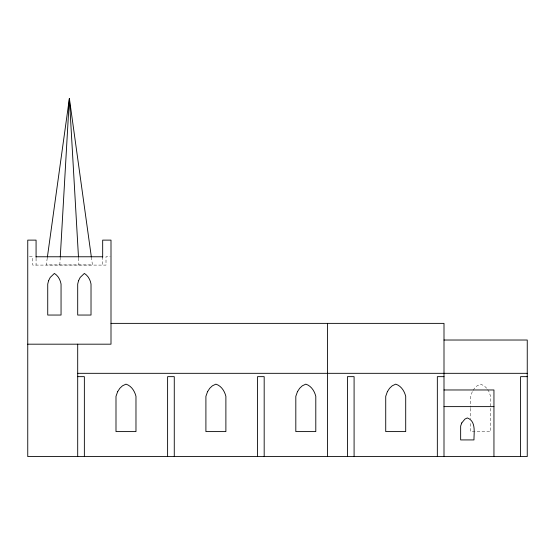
<?xml version="1.0" encoding="UTF-8"?>
<svg xmlns="http://www.w3.org/2000/svg" width="555" height="555" viewBox="0 0 555 555"><rect width="100%" height="100%" fill="white"/><g stroke="black" fill="none" stroke-linecap="round" stroke-linejoin="round"><path stroke-width="0.42" stroke-dasharray="2.77 2.08" d="M59.815 264.929L60.211 258.026M47.251 258.061L46.301 264.929L92.449 264.929L91.499 258.061M472.305 391.636L470.64 396.298L470.64 407.488M473.172 390.304L474.469 388.306L477.133 385.808L480.63 384.143L484.127 385.808L486.79 388.306M29.415 256.771L32.745 256.771L32.745 265.096L106.005 265.096L106.005 256.771L110.168 256.771M487.658 389.638L488.955 391.636L490.62 396.298L490.62 407.488M78.539 258.026L78.935 264.929M490.62 408.348L490.62 431.596L470.64 431.596L470.64 422.126M470.64 408.348L470.64 418.685M102.675 256.771L102.675 265.096M36.075 258.207L36.075 265.096"/><path stroke-width="0.83" d="M60.266 257.166L69.375 98.429L91.381 257.208M47.369 257.208L69.375 98.429L78.484 257.166M36.075 256.771L102.675 256.771M111 323.371L444 323.371L444 456.571M444 340.021L527.25 340.021L527.25 456.571L27.75 456.571L27.75 240.121L36.075 240.121L36.075 257.347M27.75 344.183L111 344.183L111 240.121L102.675 240.121L102.675 257.347M77.7 373.321L527.25 373.321M77.7 376.651L84.36 376.651L84.36 456.571M444 376.651L437.34 376.651L437.34 456.571M527.25 376.651L520.59 376.651L520.59 456.571M444 389.971L493.95 389.971L493.95 456.571M444 406.621L493.95 406.621M354.09 456.571L354.09 376.651L347.43 376.651L347.43 456.571M327.45 323.371L327.45 456.571M264.18 456.571L264.18 376.651L257.52 376.651L257.52 456.571M174.27 456.571L174.27 376.651L167.61 376.651L167.61 456.571M77.7 344.183L77.7 456.571M48.562 280.747L47.73 284.077L47.73 315.046L61.05 315.046L61.05 284.077C60.349 279.824 58.108 275.738 54.39 273.421L50.227 277.417L48.562 280.747M78.532 280.747L77.7 284.077L77.7 315.046L91.02 315.046L91.02 284.077C90.319 279.824 88.078 275.738 84.36 273.421L80.197 277.417L78.532 280.747M117.66 391.636L115.995 396.298L115.995 431.596L135.975 431.596L135.975 396.298C134.643 391.039 131.41 385.843 125.985 384.143L122.489 385.808L119.825 388.306L117.66 391.636M207.57 391.636L205.905 396.298L205.905 431.596L225.885 431.596L225.885 396.298C224.553 391.039 221.32 385.843 215.895 384.143L212.399 385.808L209.734 388.306L207.57 391.636M297.48 391.636L295.815 396.298L295.815 431.596L315.795 431.596L315.795 396.298C314.463 391.039 311.23 385.843 305.805 384.143L302.308 385.808L299.644 388.306L297.48 391.636M387.39 391.636L385.725 396.298L385.725 431.596L405.705 431.596L405.705 396.298C404.373 391.039 401.14 385.843 395.715 384.143L392.219 385.808L389.554 388.306L387.39 391.636M461.76 422.938L460.65 426.046L460.65 439.921L473.97 439.921C473.887 432.629 476.273 421.148 467.31 417.943L464.979 419.053L461.76 422.938"/></g></svg>
